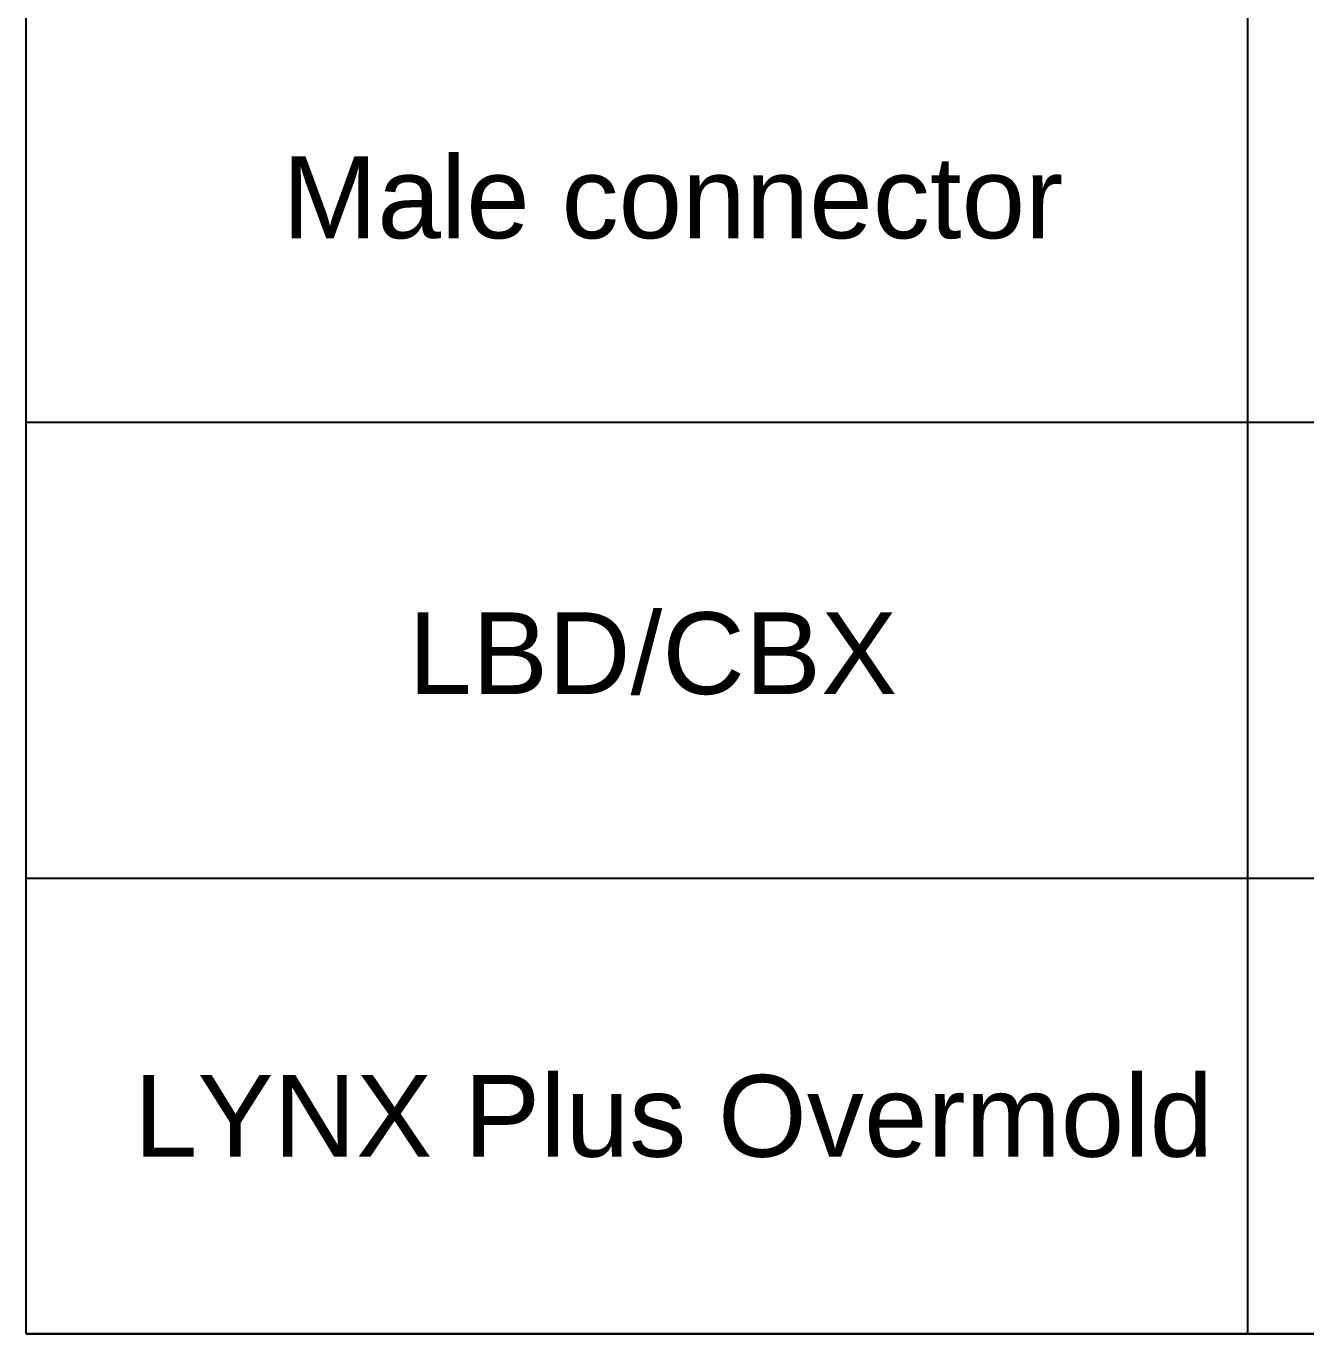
# Model space of a CAD drawing. Header units: millimetres. Extents: x 5106 to 6716, y 1990 to 3063.
# Drawn here: x 6338.6 to 6415.1, y 2459.8 to 2538 of the extents above; entities that cross this region are included whole.
import ezdxf

# ---------------------------------------------------------------- set-up
doc = ezdxf.new("R2010")
doc.units = ezdxf.units.MM
doc.styles.get("Standard").update_dxf_attribs({"font": 'arial.ttf'})

msp = doc.modelspace()

# ---------------------------------------------------------------- linework, layer by layer
for points in [[(6471.088, 2759.653), (6471.088, 2459.802), (6338.622, 2459.802), (6338.622, 2759.653), (6411.657, 2759.653)], [(6411.657, 2759.653), (6411.657, 2459.802)], [(6338.622, 2514.32), (6471.088, 2514.32)], [(6338.622, 2487.061), (6471.088, 2487.061)], [(6338.622, 2459.802), (6471.088, 2459.802)]]:
    msp.add_lwpolyline(points)

# ---------------------------------------------------------------- texts
at = {"char_height": 4.89008, "attachment_point": 1}
for s, width, insert in [('{\\fArial|b0|i0|c0|p34;Male connector}', 118.4028, (6353.929, 2530.214)), ('{\\fArial|b0|i0|c0|p34;LBD/CBX}', 34.6139, (6361.473, 2502.954)), ('{\\fArial|b0|i0|c0|p34;LYNX Plus Overmold}', 71.48323, (6345.063, 2475.285))]:
    msp.add_mtext_dynamic_manual_height_columns(s, width=width, gutter_width=48.513, heights=[12.217], dxfattribs=dict(at, insert=insert))

doc.saveas('drawing.dxf')
